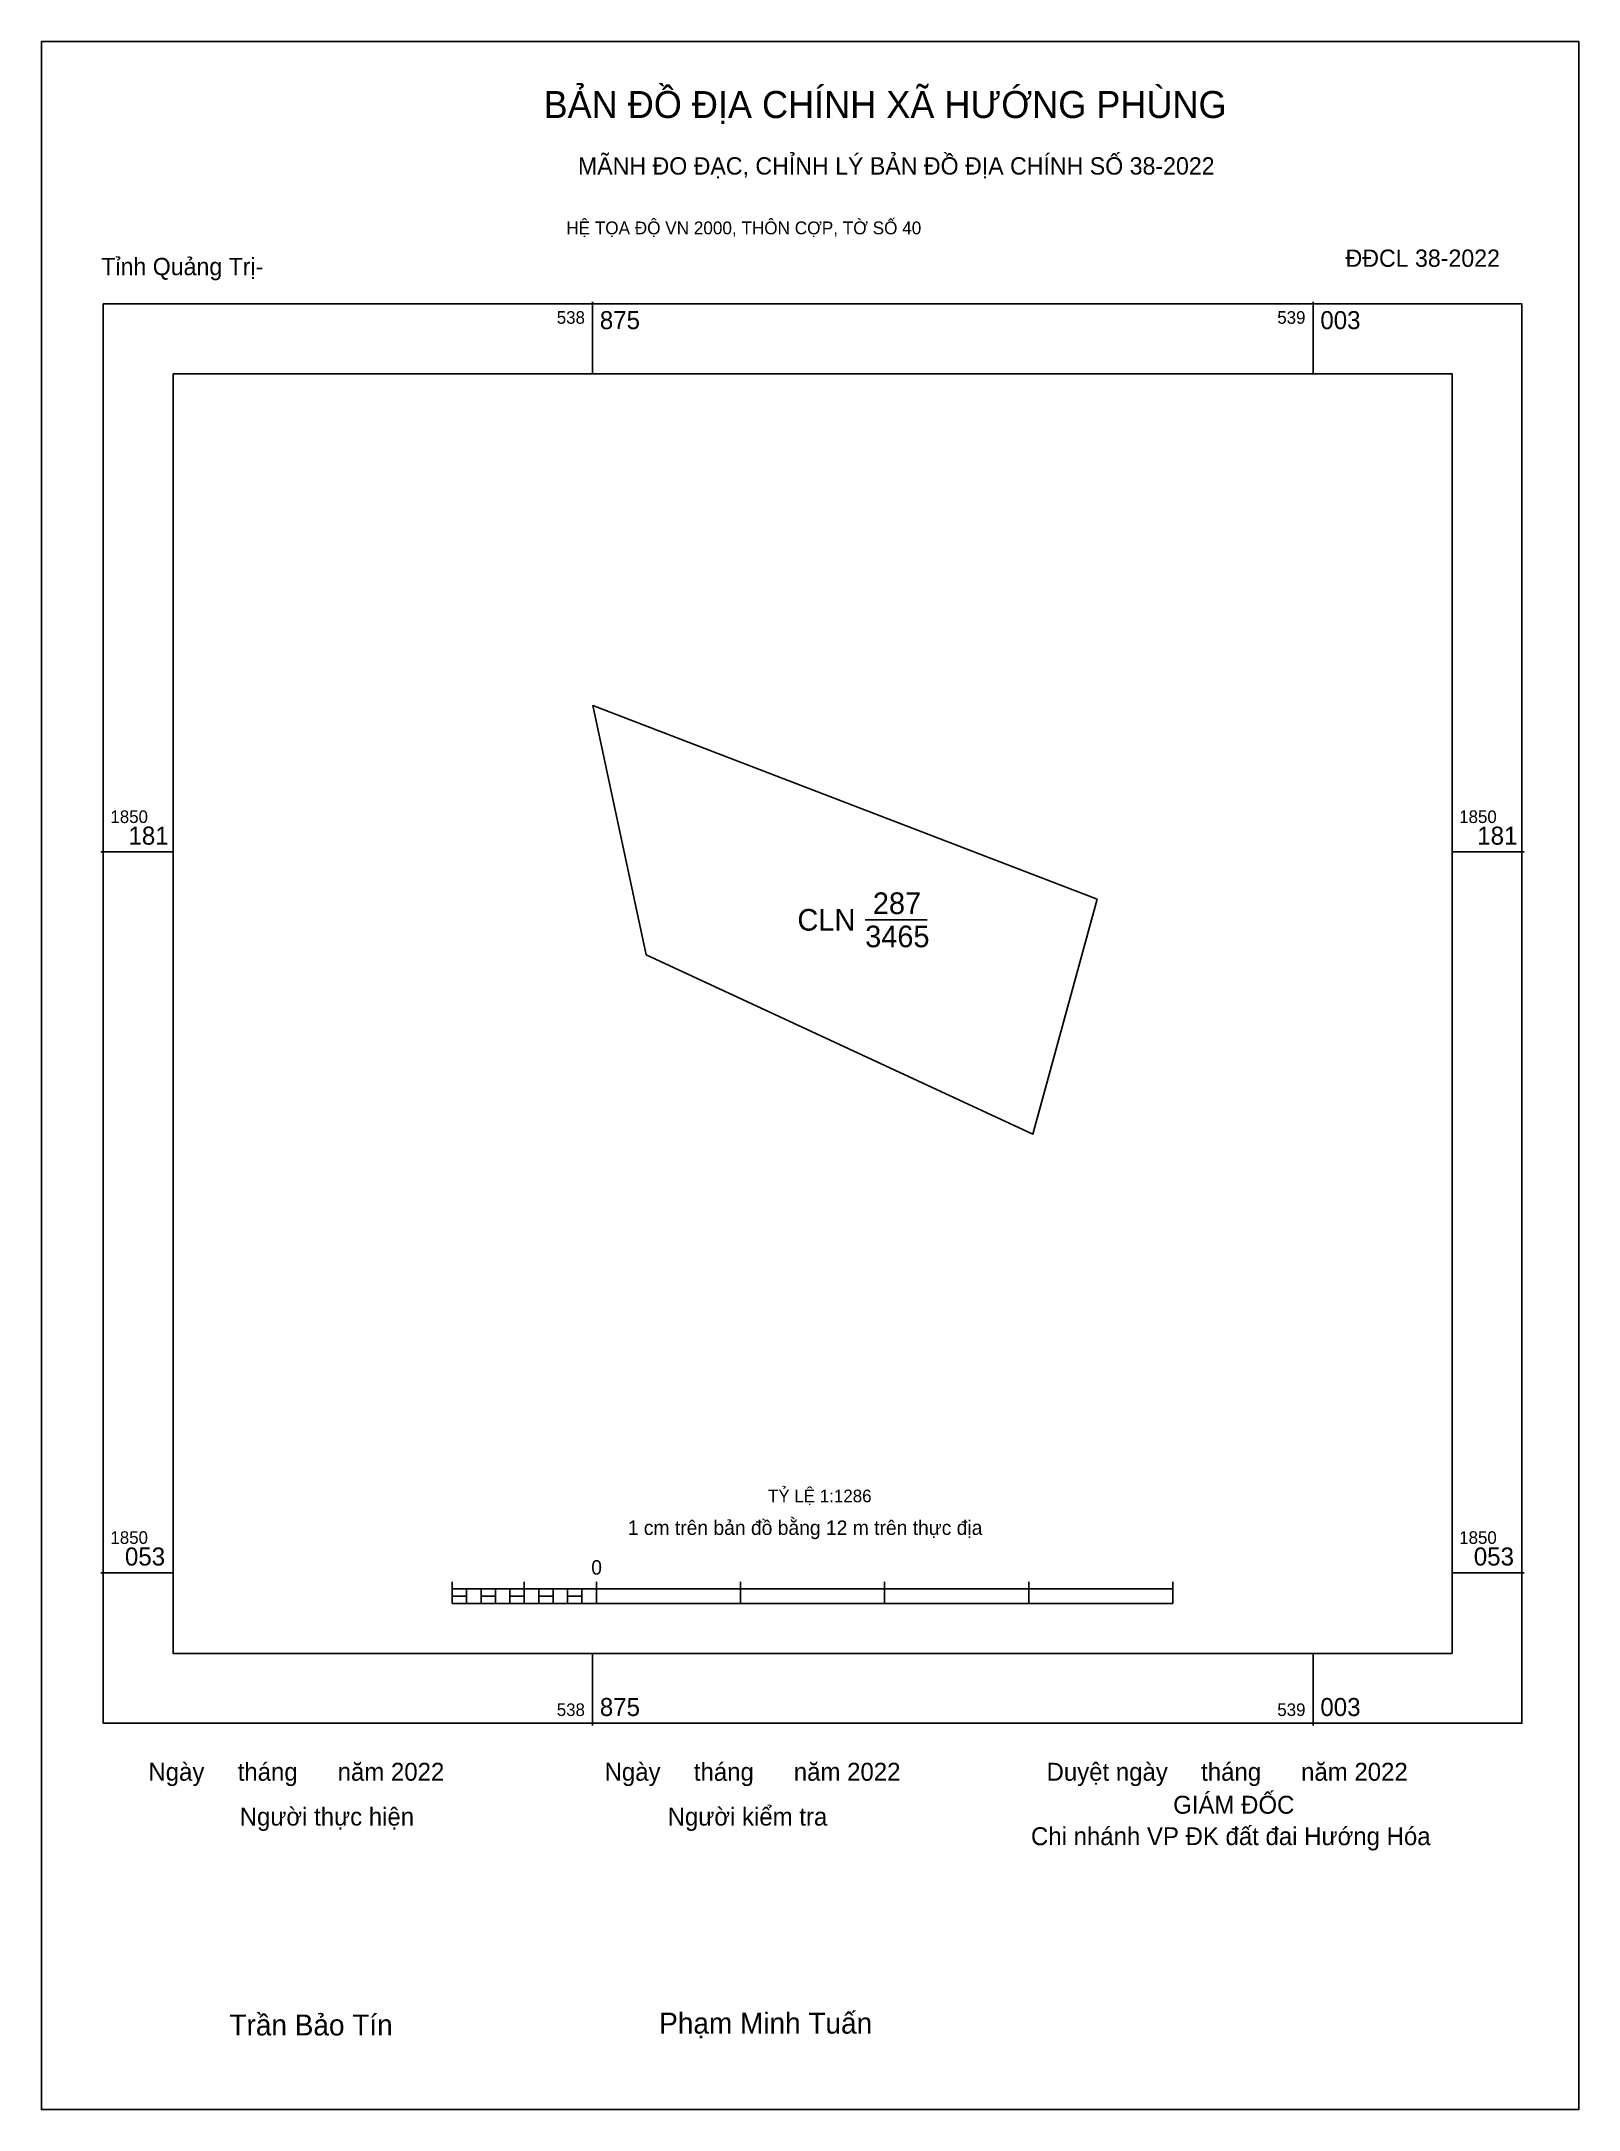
# Model space of a CAD drawing. Extents: x 538777 to 539051, y 1849957 to 1850326.
import ezdxf

# ---------------------------------------------------------------- set-up
doc = ezdxf.new("R2010")
doc.units = 0
for name, color, linetype in [('Level 10', 7, 'Continuous'), ('Level 13', 7, 'Continuous'), ('Level 15', 7, 'Continuous'), ('Level 27', 7, 'Continuous'), ('Level 6', 7, 'Continuous'), ('Level 62', 7, 'Continuous'), ('Level 63', 7, 'Continuous'), ('Level 9', 7, 'Continuous')]:
    doc.layers.add(name, color=color, linetype=linetype)

msp = doc.modelspace()

# ---------------------------------------------------------------- linework, layer by layer
at = {"layer": 'Level 10'}
msp.add_line((538924.02, 1850169.53), (538935.07, 1850169.53), dxfattribs=at)
msp.add_lwpolyline([(538884.96, 1850163.3), (538875.4, 1850207.76), (538965.43, 1850173.21), (538953.97, 1850131.31)], close=True, dxfattribs=at)
at = {"layer": 'Level 15'}
msp.add_lwpolyline([(538776.98, 1850326.25), (539051.38, 1850326.25), (539051.38, 1849957.25), (538776.98, 1849957.25)], close=True, dxfattribs=at)
at = {"layer": 'Level 27'}
for p, q in [((538875.4, 1850207.76), (538875.4, 1850207.77)), ((538965.43, 1850173.21), (538965.44, 1850173.2)), ((538884.96, 1850163.3), (538884.96, 1850163.29))]:
    msp.add_line(p, q, dxfattribs=at)
at = {"layer": 'Level 62'}
msp.add_lwpolyline([(538800.48, 1850266.95), (539028.78, 1850266.95), (539028.78, 1850038.65), (538800.48, 1850038.65)], close=True, dxfattribs=at)
at = {"layer": 'Level 63'}
for p, q in [((538875.37, 1850279.81), (538875.37, 1850266.95)), ((539003.98, 1850279.81), (539003.98, 1850266.95)), ((538787.62, 1850181.65), (538800.48, 1850181.65)), ((539028.78, 1850181.65), (539041.64, 1850181.65)), ((538787.62, 1850053.04), (538800.48, 1850053.04)), ((538850.32, 1850051.43), (538850.32, 1850047.57)), ((538863.18, 1850051.43), (538863.18, 1850047.57)), ((538876.04, 1850051.43), (538876.04, 1850047.57)), ((538901.77, 1850051.43), (538901.77, 1850047.57)), ((538927.49, 1850051.43), (538927.49, 1850047.57)), ((538953.21, 1850051.43), (538953.21, 1850047.57)), ((538978.93, 1850051.43), (538978.93, 1850047.57)), ((539028.78, 1850053.04), (539041.64, 1850053.04)), ((538850.32, 1850050.14), (538978.93, 1850050.14)), ((538850.32, 1850047.57), (538978.93, 1850047.57)), ((538852.89, 1850050.14), (538852.89, 1850047.57)), ((538855.47, 1850050.14), (538855.47, 1850047.57)), ((538858.04, 1850050.14), (538858.04, 1850047.57)), ((538860.61, 1850050.14), (538860.61, 1850047.57)), ((538863.18, 1850050.14), (538863.18, 1850047.57)), ((538865.76, 1850050.14), (538865.76, 1850047.57)), ((538868.33, 1850050.14), (538868.33, 1850047.57)), ((538870.9, 1850050.14), (538870.9, 1850047.57)), ((538873.47, 1850050.14), (538873.47, 1850047.57)), ((538876.04, 1850050.14), (538876.04, 1850047.57)), ((538875.37, 1850038.65), (538875.37, 1850025.79)), ((539003.98, 1850038.65), (539003.98, 1850025.79))]:
    msp.add_line(p, q, dxfattribs=at)
for points in [[(538788.02, 1850279.41), (539041.24, 1850279.41), (539041.24, 1850026.19), (538788.02, 1850026.19)], [(538850.32, 1850048.86), (538852.89, 1850048.86), (538852.89, 1850047.57), (538850.32, 1850047.57)], [(538850.32, 1850048.86), (538852.89, 1850048.86), (538852.89, 1850047.57), (538850.32, 1850047.57)], [(538855.47, 1850048.86), (538858.04, 1850048.86), (538858.04, 1850047.57), (538855.47, 1850047.57)], [(538860.61, 1850048.86), (538863.18, 1850048.86), (538863.18, 1850047.57), (538860.61, 1850047.57)], [(538865.76, 1850048.86), (538868.33, 1850048.86), (538868.33, 1850047.57), (538865.76, 1850047.57)], [(538870.9, 1850048.86), (538873.47, 1850048.86), (538873.47, 1850047.57), (538870.9, 1850047.57)]]:
    msp.add_lwpolyline(points, close=True, dxfattribs=at)

# ---------------------------------------------------------------- texts
at = {"layer": 'Level 13'}
for s, p in [('287', (538925.4, 1850170.56)), ('CLN', (538911.94, 1850167.6)), ('3465', (538924.03, 1850164.64))]:
    msp.add_text(s, height=3.858, dxfattribs=at).set_placement(p)
at = {"layer": 'Level 6'}
msp.add_text('TỶ LỆ 1:1286', height=2.2609, dxfattribs=at).set_placement((538906.68, 1850065.61))
at = {"layer": 'Level 63'}
for s, height, p in [('BẢN ĐỒ ĐỊA CHÍNH XÃ HƯỚNG PHÙNG', 4.8147, (538866.62, 1850312.58)), ('MÃNH ĐO ĐẠC, CHỈNH LÝ BẢN ĐỒ ĐỊA CHÍNH SỐ 38-2022', 3.0894, (538872.76, 1850302.49)), ('HỆ TỌA ĐỘ VN 2000, THÔN CỢP, TỜ SỐ 40', 2.287, (538870.67, 1850291.83)), ('538', 2.251, (538868.98, 1850275.87)), ('875', 3.215, (538876.66, 1850274.91)), ('539', 2.251, (538997.59, 1850275.87)), ('003', 3.215, (539005.27, 1850274.91)), ('1850', 2.251, (538789.31, 1850186.8)), ('1850', 2.251, (539030.06, 1850186.8)), ('181', 3.215, (538792.53, 1850182.94)), ('181', 3.215, (539033.28, 1850182.94)), ('1 cm trên bản đồ bằng 12 m trên thực địa', 2.5722, (538881.65, 1850059.79)), ('1850', 2.251, (538789.31, 1850058.19)), ('1850', 2.251, (539030.06, 1850058.19)), ('053', 3.215, (538791.9, 1850054.33)), ('0', 2.57, (538875.13, 1850052.71)), ('053', 3.215, (539032.66, 1850054.33)), ('538', 2.251, (538868.98, 1850027.48)), ('875', 3.215, (538876.66, 1850027.48)), ('539', 2.251, (538997.59, 1850027.48)), ('003', 3.215, (539005.27, 1850027.48)), ('Ngày     tháng      năm 2022', 3.2002, (538796.09, 1850015.93)), ('Ngày     tháng      năm 2022', 3.2002, (538877.51, 1850015.93)), ('Duyệt ngày     tháng      năm 2022', 3.2002, (538956.4, 1850015.93)), ('GIÁM ĐỐC', 3.2, (538979, 1850010.05)), ('Người thực hiện', 3.2002, (538812.38, 1850007.93)), ('Người kiểm tra', 3.2002, (538888.76, 1850007.93)), ('Chi nhánh VP ĐK đất đai Hướng Hóa', 3.2002, (538953.62, 1850004.44)), ('Trần Bảo Tín', 3.7327, (538810.56, 1849970.49)), ('Phạm Minh Tuấn', 3.7327, (538887.26, 1849970.82))]:
    msp.add_text(s, height=height, dxfattribs=at).set_placement(p)
at = {"layer": 'Level 9'}
for s, p in [('Tỉnh Quảng Trị-', (538787.68, 1850284.54)), ('ĐĐCL 38-2022', (539009.77, 1850286.03))]:
    msp.add_text(s, height=3.0894, dxfattribs=at).set_placement(p)

doc.saveas('drawing.dxf')
